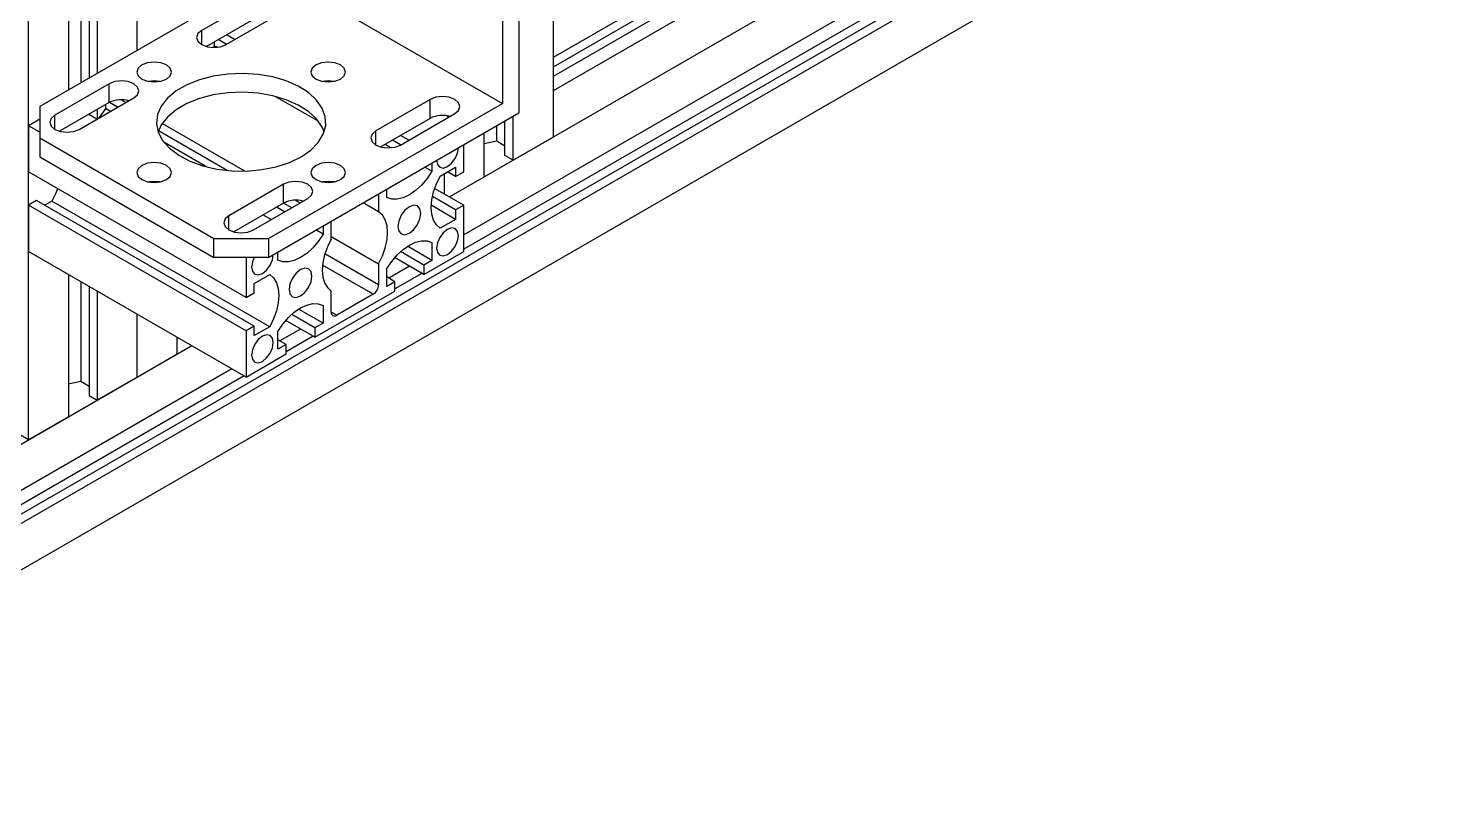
# Model space of a CAD drawing. Header units: millimetres. Extents: x 12 to 205, y 5 to 292.
# Drawn here: x 146.83 to 177.42, y 149.28 to 165.92 of the extents above; entities that cross this region are included whole.
import ezdxf

# ---------------------------------------------------------------- set-up
doc = ezdxf.new("R2010")
doc.units = ezdxf.units.MM

msp = doc.modelspace()

# ---------------------------------------------------------------- linework, layer by layer
at = {"color": 7, "linetype": 'Continuous', "lineweight": 25}
for p, q in [((158.1968, 197.5859), (158.1968, 163.5634)), ((146.836, 157.0049), (146.836, 191.0274)), ((147.7022, 182.7839), (147.7022, 164.5816)), ((147.9732, 182.6274), (147.9732, 164.7381)), ((148.15, 182.5254), (148.15, 164.8402)), ((148.3268, 182.4233), (148.3268, 164.9422)), ((149.193, 165.4423), (149.193, 181.9233)), ((155.9525, 162.2677), (188.8381, 181.2522)), ((188.8381, 180.2519), (156.264, 161.4473)), ((188.6613, 179.6327), (137.9853, 150.3781)), ((188.3078, 179.6327), (156.264, 161.1342)), ((188.8381, 179.5307), (138.1621, 150.276)), ((138.1621, 149.2758), (188.8381, 178.5304)), ((176.9067, 176.0856), (158.1968, 165.2846)), ((176.9175, 175.8877), (158.1968, 165.0805)), ((176.9175, 175.6835), (158.1968, 164.8763)), ((176.9175, 175.3707), (158.1968, 164.5635)), ((157.1008, 170.1444), (157.1008, 164.2925)), ((157.4543, 170.3485), (157.4543, 164.0883)), ((152.151, 167.1499), (147.0834, 164.2245)), ((152.151, 167.1499), (157.1008, 164.2925)), ((151.768, 166.5546), (150.5895, 165.8743)), ((151.768, 166.1464), (150.6931, 165.5258)), ((151.1198, 165.5681), (152.2984, 166.2485)), ((150.5895, 165.5681), (150.5895, 165.8743)), ((151.3025, 165.6736), (151.1257, 165.7756)), ((150.8606, 165.543), (150.8373, 165.505)), ((150.8606, 165.6225), (150.8606, 165.543)), ((150.921, 165.5081), (150.8606, 165.543)), ((151.1257, 165.5715), (150.9489, 165.6735)), ((148.586, 164.7177), (147.4075, 164.0374)), ((148.586, 164.3094), (148.586, 164.7177)), ((148.586, 164.3094), (147.5112, 163.6889)), ((147.9379, 163.7312), (149.1164, 164.4116)), ((148.5036, 164.2618), (148.5036, 164.1823)), ((148.7686, 164.2108), (148.592, 164.3128)), ((148.9454, 164.3129), (148.8417, 164.3728)), ((152.0332, 161.367), (157.1008, 164.2925)), ((153.1224, 163.9018), (152.1814, 164.445)), ((155.5393, 164.3775), (154.3608, 163.6972)), ((155.5393, 163.9693), (155.5393, 164.3775)), ((147.0834, 163.9523), (146.836, 163.8094)), ((147.0834, 164.2245), (147.0834, 163.5441)), ((147.4075, 163.7312), (147.4075, 164.0374)), ((148.3208, 163.9523), (148.1441, 164.0543)), ((148.15, 164.0577), (148.15, 164.0509)), ((148.3268, 164.1598), (148.3268, 163.9557)), ((148.6114, 164.1201), (148.5036, 164.1823)), ((152.0332, 160.9588), (157.4543, 164.0883)), ((155.5393, 163.9693), (154.4644, 163.3488)), ((154.8911, 163.391), (156.0696, 164.0714)), ((155.9399, 163.9965), (155.8863, 164.0275)), ((157.3306, 163.0633), (157.3306, 164.0169)), ((147.0834, 163.6665), (146.836, 163.8094)), ((146.836, 163.8094), (146.836, 162.8091)), ((151.1426, 162.8403), (149.6524, 163.7006)), ((151.5196, 162.8268), (149.734, 163.8577)), ((154.3608, 163.391), (154.3608, 163.6972)), ((156.706, 162.7027), (156.706, 163.6563)), ((156.977, 163.4715), (156.977, 163.8128)), ((157.1538, 163.1654), (157.1538, 163.9148)), ((147.0834, 163.5441), (150.8547, 161.367)), ((147.0834, 163.5441), (147.0834, 163.1359)), ((150.6918, 162.9191), (149.772, 163.4501)), ((154.6922, 163.3311), (154.563, 163.4057)), ((154.8969, 163.3944), (154.7202, 163.4964)), ((155.0737, 163.4965), (154.897, 163.5985)), ((156.264, 162.8091), (156.264, 163.4012)), ((157.1538, 163.3695), (156.977, 163.4715)), ((157.3306, 163.0633), (158.1968, 163.5634)), ((147.0834, 163.1359), (150.8547, 160.9588)), ((157.3306, 163.0633), (157.1538, 163.1654)), ((151.55, 160.0878), (146.836, 162.8091)), ((155.5746, 162.8217), (155.4174, 162.9124)), ((155.5746, 163.0032), (155.5746, 162.8217)), ((155.7534, 162.7184), (156.0873, 162.9112)), ((155.8398, 162.7683), (155.8398, 162.3328)), ((156.0873, 162.7071), (155.9105, 162.8091)), ((156.0873, 162.9112), (156.0873, 162.7071)), ((156.0873, 162.7071), (156.264, 162.8091)), ((152.3573, 162.5406), (151.1788, 161.8603)), ((152.3573, 162.1323), (152.3573, 162.5406)), ((154.5965, 162.257), (154.5965, 162.4385)), ((156.264, 162.0878), (155.6329, 162.4522)), ((155.9525, 162.2677), (156.706, 162.7027)), ((147.0127, 162.1899), (146.836, 162.0878)), ((151.7268, 159.4685), (147.0127, 162.1899)), ((147.3466, 162.1785), (147.1895, 162.0878)), ((152.0607, 159.4572), (147.3466, 162.1785)), ((152.3573, 162.1323), (151.2824, 161.5118)), ((151.7091, 161.5541), (152.8876, 162.2345)), ((152.5399, 162.0337), (152.3632, 162.1357)), ((152.7167, 162.1358), (152.6129, 162.1957)), ((154.4197, 161.9461), (154.0816, 162.1413)), ((154.4197, 162.3365), (154.4197, 161.9461)), ((156.0873, 161.9858), (155.5834, 162.2767)), ((146.836, 162.0878), (146.836, 161.0876)), ((151.55, 159.3665), (146.836, 162.0878)), ((151.1788, 161.5541), (151.1788, 161.8603)), ((152.0921, 161.7752), (151.9153, 161.8772)), ((152.3827, 161.943), (152.206, 162.045)), ((156.0873, 161.7817), (155.5581, 162.0872)), ((156.264, 162.0878), (156.0873, 161.9858)), ((156.0873, 161.9858), (156.0873, 161.7817)), ((156.264, 161.0876), (156.264, 162.0878)), ((153.2176, 161.461), (153.0604, 161.5517)), ((153.2176, 161.6425), (153.2176, 161.461)), ((153.3944, 161.3543), (153.3944, 161.7446)), ((156.0873, 161.7817), (155.7534, 161.5889)), ((150.8547, 161.367), (152.0332, 161.367)), ((150.8547, 160.9588), (150.8547, 161.367)), ((152.0332, 161.367), (152.0332, 160.9588)), ((153.3944, 161.4133), (154.4197, 160.8214)), ((155.5746, 160.8937), (155.0453, 161.1993)), ((155.5746, 161.2793), (155.5746, 160.8937)), ((151.55, 158.3662), (146.836, 161.0876)), ((152.0332, 160.9588), (150.8547, 160.9588)), ((151.55, 160.9588), (151.55, 160.0878)), ((152.2394, 160.8963), (152.2394, 161.0778)), ((154.4197, 160.3631), (153.2571, 161.0342)), ((155.3978, 160.5875), (154.7666, 160.9519)), ((155.3978, 160.7917), (154.8939, 161.0826)), ((155.3978, 160.5875), (156.264, 161.0876)), ((155.5746, 160.8937), (155.3978, 160.7917)), ((147.7022, 160.5875), (147.7022, 157.5049)), ((151.7268, 160.394), (152.0607, 160.5867)), ((154.3018, 160.159), (153.2062, 160.7915)), ((154.4197, 160.8214), (154.4197, 160.3631)), ((154.5965, 160.329), (154.5965, 160.7146)), ((155.0863, 160.7674), (154.6384, 160.5089)), ((155.3574, 160.6109), (154.7732, 160.2736)), ((155.3978, 160.7917), (155.3978, 160.5875)), ((147.9732, 160.4311), (147.9732, 158.2737)), ((148.15, 160.329), (148.15, 157.9676)), ((151.7268, 160.1898), (151.7268, 160.394)), ((154.7732, 160.4311), (154.5965, 160.5331)), ((154.7732, 160.4311), (154.5965, 160.329)), ((154.7732, 160.227), (154.7732, 160.4311)), ((148.3268, 160.227), (148.3268, 157.8655)), ((151.55, 160.0878), (151.7268, 160.1898)), ((153.0408, 159.2269), (154.7732, 160.227)), ((153.3944, 159.7712), (153.3944, 160.2295)), ((154.3018, 160.159), (153.5122, 159.7031)), ((149.193, 158.3656), (149.193, 159.7269)), ((153.0408, 159.431), (152.5369, 159.7219)), ((153.2176, 159.533), (152.6883, 159.8386)), ((153.2176, 159.9186), (153.2176, 159.533)), ((153.5122, 159.7031), (153.3944, 159.7712)), ((151.7268, 159.4685), (151.55, 159.3665)), ((151.55, 159.3665), (151.55, 158.3662)), ((151.7268, 159.2644), (151.7268, 159.4685)), ((152.0607, 159.4572), (151.7268, 159.2644)), ((152.2394, 158.9684), (152.2394, 159.3539)), ((152.7292, 159.4067), (152.2814, 159.1482)), ((153.0408, 159.2269), (152.4096, 159.5912)), ((153.2176, 159.533), (153.0408, 159.431)), ((153.0408, 159.431), (153.0408, 159.2269)), ((138.1621, 151.9976), (150.3721, 159.0462)), ((150.0592, 158.8656), (150.0592, 159.2269)), ((152.4162, 159.0704), (152.2394, 159.1725)), ((152.4162, 159.0704), (152.2394, 158.9684)), ((153.0004, 159.2502), (152.4162, 158.9129)), ((152.4162, 158.8663), (152.4162, 159.0704)), ((149.193, 158.3656), (150.0592, 158.8656)), ((151.55, 158.3662), (152.4162, 158.8663)), ((151.2384, 158.5461), (138.1621, 150.9973)), ((151.5096, 158.3895), (137.6318, 150.3781)), ((147.9732, 158.2737), (148.15, 158.1717)), ((149.193, 158.3656), (148.3268, 157.8655)), ((148.15, 157.9676), (148.3268, 157.8655)), ((146.836, 157.0049), (145.9698, 157.5049)), ((147.7022, 157.5049), (146.836, 157.0049))]:
    msp.add_line(p, q, dxfattribs=at)
at = {"color": 7, "linetype": 'Continuous', "lineweight": 25, "flags": 128}
for points in [[(150.5895, 165.8743), (150.5082, 165.8041), (150.4797, 165.7212), (150.5082, 165.6384), (150.5895, 165.5681), (150.7112, 165.5212), (150.8547, 165.5047), (150.9982, 165.5212), (151.1198, 165.5681)], [(149.8235, 164.8198), (149.9048, 164.89), (149.9333, 164.9728), (149.9048, 165.0557), (149.8235, 165.1259), (149.7018, 165.1728), (149.5583, 165.1893), (149.4148, 165.1728), (149.2932, 165.1259), (149.2119, 165.0557), (149.1833, 164.9728), (149.2119, 164.89), (149.2932, 164.8198), (149.4148, 164.7728), (149.5583, 164.7564), (149.7018, 164.7728), (149.8235, 164.8198)], [(153.5947, 164.8198), (153.676, 164.89), (153.7046, 164.9728), (153.676, 165.0557), (153.5947, 165.1259), (153.4731, 165.1728), (153.3296, 165.1893), (153.186, 165.1728), (153.0644, 165.1259), (152.9831, 165.0557), (152.9546, 164.9728), (152.9831, 164.89), (153.0644, 164.8198), (153.186, 164.7728), (153.3296, 164.7564), (153.4731, 164.7728), (153.5947, 164.8198)], [(152.7403, 163.1359), (152.9509, 163.2816), (153.1131, 163.4466), (153.2217, 163.6257), (153.2731, 163.8131), (153.2657, 164.0028), (153.1998, 164.1887), (153.0774, 164.3648), (152.9026, 164.5254), (152.6808, 164.6655), (152.4193, 164.7804), (152.1265, 164.8666), (151.8117, 164.9211), (151.4851, 164.9424), (151.1571, 164.9296), (150.8384, 164.8833), (150.5392, 164.8048), (150.269, 164.6967), (150.0366, 164.5626), (149.8494, 164.4066), (149.7135, 164.2338), (149.6332, 164.0499), (149.6111, 163.8605), (149.6479, 163.672), (149.7424, 163.4903), (149.8916, 163.3212), (150.0907, 163.1702), (150.3333, 163.0422), (150.6116, 162.9413), (150.9167, 162.8706), (151.2387, 162.8326), (151.5673, 162.8283), (151.8919, 162.858), (152.2021, 162.9207), (152.488, 163.0143), (152.7403, 163.1359)], [(149.1164, 164.4116), (149.1977, 164.4818), (149.2262, 164.5646), (149.1977, 164.6475), (149.1164, 164.7177), (148.9947, 164.7646), (148.8512, 164.7811), (148.7077, 164.7646), (148.586, 164.7177)], [(149.6832, 164.7687), (149.5583, 164.781), (149.4335, 164.7687)], [(153.4544, 164.7687), (153.3296, 164.781), (153.2047, 164.7687)], [(153.2428, 163.6802), (153.1998, 163.7804), (153.0774, 163.9565), (152.9026, 164.1172), (152.6808, 164.2572), (152.4193, 164.3722), (152.1265, 164.4583), (151.8117, 164.5129), (151.4851, 164.5341), (151.1571, 164.5214), (150.8384, 164.475), (150.5392, 164.3965), (150.269, 164.2885), (150.0366, 164.1543), (149.8494, 163.9983), (149.7135, 163.8256), (149.645, 163.6802)], [(156.0696, 164.0714), (156.1509, 164.1416), (156.1794, 164.2245), (156.1509, 164.3073), (156.0696, 164.3775), (155.9479, 164.4245), (155.8044, 164.4409), (155.6609, 164.4245), (155.5393, 164.3775)], [(147.4075, 164.0374), (147.3262, 163.9671), (147.2977, 163.8843), (147.3262, 163.8014), (147.4075, 163.7312), (147.5292, 163.6843), (147.6727, 163.6678), (147.8162, 163.6843), (147.9379, 163.7312)], [(148.5036, 164.1823), (148.3977, 164.0248), (148.3571, 163.9732)], [(154.3608, 163.6972), (154.2795, 163.627), (154.2509, 163.5441), (154.2795, 163.4613), (154.3608, 163.391), (154.4824, 163.3441), (154.6259, 163.3276), (154.7694, 163.3441), (154.8911, 163.391)], [(155.6748, 163.061), (155.6748, 163.0609), (155.6927, 162.9671), (155.7438, 162.9083), (155.8203, 162.8935), (155.9105, 162.9248), (156.0007, 162.9976), (156.0772, 163.1008), (156.1283, 163.2186), (156.1462, 163.3331), (156.1462, 163.3331)], [(156.977, 163.4715), (156.8039, 163.4397), (156.706, 163.4147)], [(149.8235, 162.6427), (149.9048, 162.7129), (149.9333, 162.7957), (149.9048, 162.8786), (149.8235, 162.9488), (149.7018, 162.9958), (149.5583, 163.0122), (149.4148, 162.9958), (149.2932, 162.9488), (149.2119, 162.8786), (149.1833, 162.7957), (149.2119, 162.7129), (149.2932, 162.6427), (149.4148, 162.5957), (149.5583, 162.5793), (149.7018, 162.5957), (149.8235, 162.6427)], [(153.5947, 162.6427), (153.676, 162.7129), (153.7046, 162.7957), (153.676, 162.8786), (153.5947, 162.9488), (153.4731, 162.9958), (153.3296, 163.0122), (153.186, 162.9958), (153.0644, 162.9488), (152.9831, 162.8786), (152.9546, 162.7957), (152.9831, 162.7129), (153.0644, 162.6427), (153.186, 162.5957), (153.3296, 162.5793), (153.4731, 162.5957), (153.5947, 162.6427)], [(155.5746, 162.8217), (155.4688, 162.6641), (155.3491, 162.5235), (155.2197, 162.4048), (155.0855, 162.3125), (154.9513, 162.2499), (154.822, 162.2192), (154.7023, 162.2216), (154.5965, 162.257)], [(155.7534, 161.5889), (155.6698, 161.6629), (155.6079, 161.7654), (155.5698, 161.8927), (155.5569, 162.0403), (155.5698, 162.2027), (155.6079, 162.374), (155.6698, 162.548), (155.7534, 162.7184)], [(147.4671, 162.4448), (147.4302, 162.3489), (147.3466, 162.1785)], [(149.6832, 162.5916), (149.5583, 162.604), (149.4335, 162.5916)], [(152.8876, 162.2345), (152.9689, 162.3047), (152.9974, 162.3875), (152.9689, 162.4704), (152.8876, 162.5406), (152.766, 162.5875), (152.6224, 162.604), (152.4789, 162.5875), (152.3573, 162.5406)], [(153.4544, 162.5916), (153.3296, 162.604), (153.2047, 162.5916)], [(151.1788, 161.8603), (151.0975, 161.79), (151.0689, 161.7072), (151.0975, 161.6244), (151.1788, 161.5541), (151.3004, 161.5072), (151.4439, 161.4907), (151.5874, 161.5072), (151.7091, 161.5541)], [(154.4197, 160.8214), (154.5024, 160.991), (154.5637, 161.1641), (154.6014, 161.3345), (154.6141, 161.496), (154.6014, 161.6428), (154.5637, 161.7697), (154.5024, 161.872), (154.4197, 161.9461)], [(154.838, 161.6253), (154.8569, 161.5268), (154.9105, 161.465), (154.9908, 161.4494), (155.0855, 161.4824), (155.1802, 161.5588), (155.2605, 161.6671), (155.3142, 161.7908), (155.333, 161.911), (155.3142, 162.0095), (155.2605, 162.0713), (155.1802, 162.0869), (155.0855, 162.0539), (154.9908, 161.9775), (154.9105, 161.8692), (154.8569, 161.7455), (154.838, 161.6253)], [(156.1462, 161.4278), (156.1283, 161.5216), (156.0772, 161.5804), (156.0007, 161.5953), (155.9105, 161.5639), (155.8203, 161.4911), (155.7438, 161.388), (155.6927, 161.2702), (155.6748, 161.1557), (155.6927, 161.0619), (155.7438, 161.0031), (155.8203, 160.9882), (155.9105, 161.0196), (156.0007, 161.0924), (156.0772, 161.1955), (156.1283, 161.3133), (156.1462, 161.4278)], [(153.2176, 161.461), (153.1118, 161.3034), (152.992, 161.1628), (152.8627, 161.0441), (152.7285, 160.9518), (152.5943, 160.8892), (152.465, 160.8585), (152.3452, 160.8609), (152.2394, 160.8963)], [(153.3944, 161.3543), (153.3116, 161.1846), (153.2503, 161.0115), (153.2126, 160.8411), (153.1999, 160.6796), (153.2126, 160.5328), (153.2503, 160.4059), (153.3116, 160.3036), (153.3944, 160.2295)], [(154.5965, 160.7146), (154.7023, 160.8722), (154.822, 161.0128), (154.9513, 161.1315), (155.0855, 161.2238), (155.2197, 161.2864), (155.3491, 161.3171), (155.4688, 161.3147), (155.5746, 161.2793)], [(151.7252, 160.9588), (151.6858, 160.8623), (151.6679, 160.7478), (151.6858, 160.654), (151.7369, 160.5952), (151.8134, 160.5803), (151.9036, 160.6117), (151.9938, 160.6845), (152.0702, 160.7876), (152.1213, 160.9054), (152.1393, 161.0199), (152.1393, 161.0199)], [(152.0607, 160.5867), (152.1442, 160.5128), (152.2062, 160.4102), (152.2443, 160.2829), (152.2571, 160.1353), (152.2443, 159.9729), (152.2062, 159.8016), (152.1442, 159.6276), (152.0607, 159.4572)], [(152.976, 160.5503), (152.9572, 160.6488), (152.9035, 160.7106), (152.8232, 160.7262), (152.7285, 160.6933), (152.6338, 160.6168), (152.5535, 160.5085), (152.4999, 160.3848), (152.481, 160.2646), (152.4999, 160.1661), (152.5535, 160.1044), (152.6338, 160.0888), (152.7285, 160.1217), (152.8232, 160.1981), (152.9035, 160.3064), (152.9572, 160.4301), (152.976, 160.5503)], [(152.2394, 159.3539), (152.3452, 159.5115), (152.465, 159.6522), (152.5943, 159.7708), (152.7285, 159.8631), (152.8627, 159.9257), (152.992, 159.9564), (153.1118, 159.954), (153.2176, 159.9186)], [(152.1393, 159.1147), (152.1213, 159.2085), (152.0702, 159.2673), (151.9938, 159.2821), (151.9036, 159.2508), (151.8134, 159.178), (151.7369, 159.0748), (151.6858, 158.957), (151.6679, 158.8425), (151.6858, 158.7487), (151.7369, 158.6899), (151.8134, 158.6751), (151.9036, 158.7064), (151.9938, 158.7792), (152.0702, 158.8824), (152.1213, 159.0001), (152.1393, 159.1147)], [(147.7022, 158.2169), (147.8001, 158.2419), (147.9732, 158.2737)]]:
    msp.add_lwpolyline(points, dxfattribs=at)
at = {"color": 7, "linetype": 'Continuous', "lineweight": 25}
for centre, radius, start, end in [((148.8537, 163.7824), 0.5911, 74.3946, 116.92619), ((155.8069, 163.4422), 0.5911, 74.3946, 116.92619), ((152.625, 161.6053), 0.5911, 74.3946, 116.92619), ((154.1638, 160.3747), 0.2561, 302.60548, 357.39452), ((153.4662, 159.7595), 0.0728, 170.78596, 309.20329)]:
    msp.add_arc(centre, radius, start, end, dxfattribs=at)

doc.saveas('drawing.dxf')
